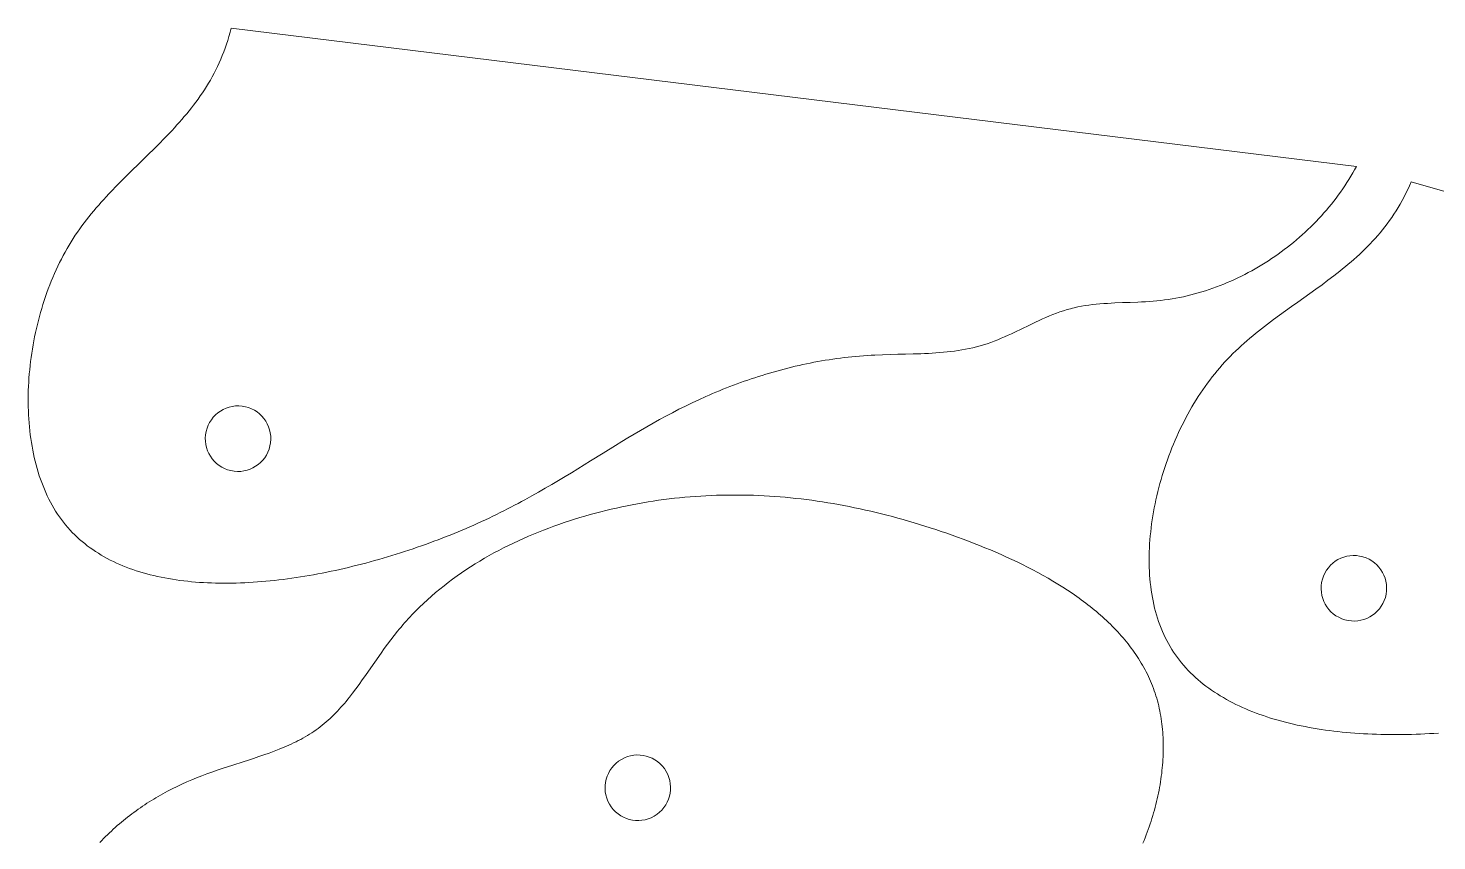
# Model space of a CAD drawing. Header units: inches. Extents: x 0.5 to 31.5, y 7.5 to 12.3.
# Drawn here: x 0.541 to 4.573, y 9.655 to 11.979 of the extents above; entities that cross this region are included whole.
import ezdxf

# ---------------------------------------------------------------- set-up
doc = ezdxf.new("R2010")
doc.units = ezdxf.units.IN
doc.header["$MEASUREMENT"] = 0
doc.layers.add('Layer 1', color=7, linetype='Continuous')

msp = doc.modelspace()

# ---------------------------------------------------------------- linework, layer by layer
at = {"layer": 'Layer 1', "lineweight": 0}
for points in [[(1.1222, 11.9791), (1.1191, 11.9673), (1.1159, 11.9557), (1.1125, 11.9443), (1.1088, 11.9331), (1.105, 11.9221), (1.101, 11.9113), (1.0968, 11.9006), (1.0924, 11.8902), (1.0878, 11.8799), (1.0831, 11.8697), (1.0782, 11.8598), (1.0731, 11.85), (1.0679, 11.8403), (1.0626, 11.8308), (1.057, 11.8214), (1.0514, 11.8122), (1.0456, 11.8031), (1.0397, 11.7941), (1.0336, 11.7852), (1.0274, 11.7765), (1.0211, 11.7678), (1.0147, 11.7593), (1.0082, 11.7509), (1.0016, 11.7426), (0.9949, 11.7343), (0.9881, 11.7262), (0.9812, 11.7181), (0.9742, 11.7101), (0.9671, 11.7022), (0.96, 11.6943), (0.9528, 11.6865), (0.9455, 11.6788), (0.9308, 11.6635), (0.9159, 11.6483), (0.9009, 11.6333), (0.8857, 11.6183), (0.8551, 11.5885), (0.8398, 11.5736), (0.8245, 11.5586), (0.8093, 11.5435), (0.7942, 11.5282), (0.7793, 11.5127), (0.7719, 11.5049), (0.7646, 11.497), (0.7573, 11.4891), (0.75, 11.4811), (0.7429, 11.473), (0.7358, 11.4648), (0.7288, 11.4565), (0.7219, 11.4481), (0.715, 11.4397), (0.7083, 11.4311), (0.7016, 11.4224), (0.6951, 11.4137), (0.6886, 11.4047), (0.6823, 11.3957), (0.6761, 11.3866), (0.67, 11.3773), (0.664, 11.3679), (0.6582, 11.3583), (0.6525, 11.3486), (0.6469, 11.3387), (0.6415, 11.3287), (0.6362, 11.3186), (0.631, 11.3084), (0.626, 11.298), (0.6211, 11.2876), (0.6163, 11.277), (0.6117, 11.2663), (0.6072, 11.2555), (0.6029, 11.2447), (0.5987, 11.2337), (0.5946, 11.2226), (0.5907, 11.2115), (0.587, 11.2003), (0.5833, 11.189), (0.5798, 11.1776), (0.5765, 11.1662), (0.5733, 11.1547), (0.5703, 11.1431), (0.5674, 11.1315), (0.5646, 11.1199), (0.562, 11.1082), (0.5596, 11.0965), (0.5573, 11.0848), (0.5551, 11.073), (0.5531, 11.0612), (0.5513, 11.0494), (0.5496, 11.0375), (0.548, 11.0257), (0.5466, 11.0139), (0.5454, 11.002), (0.5443, 10.9902), (0.5434, 10.9784), (0.5426, 10.9665), (0.542, 10.9547), (0.5415, 10.943), (0.5413, 10.9312), (0.5411, 10.9195), (0.5411, 10.9078), (0.5413, 10.8962), (0.5417, 10.8846), (0.5422, 10.8731), (0.5429, 10.8616), (0.5437, 10.8502), (0.5447, 10.8388), (0.5459, 10.8275), (0.5472, 10.8163), (0.5487, 10.8052), (0.5504, 10.7941), (0.5522, 10.7832), (0.5542, 10.7723), (0.5564, 10.7615), (0.5587, 10.7508), (0.5612, 10.7403), (0.5639, 10.7298), (0.5667, 10.7195), (0.5698, 10.7092), (0.573, 10.6991), (0.5763, 10.6892), (0.5799, 10.6793), (0.5836, 10.6696), (0.5875, 10.6601), (0.5916, 10.6507), (0.5958, 10.6414), (0.6003, 10.6323), (0.6049, 10.6234), (0.6097, 10.6146), (0.6147, 10.606), (0.6198, 10.5975), (0.6251, 10.5893), (0.6307, 10.5812), (0.6364, 10.5734), (0.6422, 10.5657), (0.6483, 10.5582), (0.6545, 10.5508), (0.6609, 10.5437), (0.6675, 10.5368), (0.6743, 10.53), (0.6812, 10.5234), (0.6882, 10.517), (0.6955, 10.5108), (0.7029, 10.5047), (0.7104, 10.4988), (0.7181, 10.4931), (0.726, 10.4876), (0.734, 10.4822), (0.7422, 10.477), (0.7505, 10.472), (0.7589, 10.4671), (0.7675, 10.4624), (0.7762, 10.4579), (0.785, 10.4535), (0.794, 10.4493), (0.8031, 10.4452), (0.8124, 10.4413), (0.8217, 10.4376), (0.8312, 10.434), (0.8408, 10.4306), (0.8506, 10.4273), (0.8604, 10.4242), (0.8704, 10.4213), (0.8804, 10.4184), (0.8906, 10.4158), (0.9009, 10.4133), (0.9113, 10.4109), (0.9217, 10.4087), (0.9323, 10.4066), (0.943, 10.4046), (0.9538, 10.4028), (0.9646, 10.4012), (0.9756, 10.3996), (0.9866, 10.3982), (0.9977, 10.397), (1.0089, 10.3959), (1.0202, 10.3949), (1.0315, 10.394), (1.043, 10.3933), (1.0545, 10.3927), (1.066, 10.3922), (1.0777, 10.3919), (1.0894, 10.3917), (1.1011, 10.3916), (1.113, 10.3916), (1.1248, 10.3918), (1.1368, 10.392), (1.1487, 10.3924), (1.1608, 10.3929), (1.1729, 10.3936), (1.185, 10.3943), (1.1971, 10.3951), (1.2094, 10.3961), (1.2216, 10.3972), (1.2339, 10.3983), (1.2462, 10.3996), (1.2585, 10.401), (1.2709, 10.4025), (1.2833, 10.4041), (1.2957, 10.4058), (1.3081, 10.4077), (1.3206, 10.4096), (1.3331, 10.4116), (1.3456, 10.4137), (1.3581, 10.4159), (1.3706, 10.4182), (1.3831, 10.4206), (1.3956, 10.423), (1.4081, 10.4256), (1.4206, 10.4283), (1.4331, 10.431), (1.4456, 10.4339), (1.4581, 10.4368), (1.4706, 10.4398), (1.4831, 10.4429), (1.4955, 10.4461), (1.508, 10.4493), (1.5204, 10.4526), (1.5328, 10.4561), (1.5451, 10.4595), (1.5575, 10.4631), (1.5698, 10.4667), (1.582, 10.4705), (1.5943, 10.4742), (1.6065, 10.4781), (1.6186, 10.482), (1.6308, 10.486), (1.6428, 10.49), (1.6549, 10.4942), (1.6668, 10.4983), (1.6788, 10.5026), (1.6906, 10.5069), (1.7024, 10.5113), (1.7142, 10.5157), (1.7259, 10.5202), (1.7375, 10.5247), (1.7491, 10.5293), (1.7605, 10.5339), (1.772, 10.5386), (1.7833, 10.5434), (1.7946, 10.5482), (1.8057, 10.553), (1.8169, 10.5579), (1.8279, 10.5628), (1.8388, 10.5678), (1.8497, 10.5728), (1.8604, 10.5779), (1.8711, 10.583), (1.8816, 10.5881), (1.8921, 10.5933), (1.9025, 10.5985), (1.9128, 10.6038), (1.9231, 10.609), (1.9332, 10.6143), (1.9433, 10.6197), (1.9533, 10.625), (1.9632, 10.6304), (1.9829, 10.6413), (2.0023, 10.6522), (2.0214, 10.6632), (2.0404, 10.6743), (2.0591, 10.6854), (2.0777, 10.6966), (2.0961, 10.7077), (2.1144, 10.7189), (2.1325, 10.7301), (2.1506, 10.7413), (2.1865, 10.7635), (2.2222, 10.7855), (2.24, 10.7964), (2.2579, 10.8072), (2.2758, 10.8179), (2.2937, 10.8285), (2.3118, 10.839), (2.3299, 10.8493), (2.3481, 10.8595), (2.3665, 10.8694), (2.385, 10.8793), (2.4037, 10.8889), (2.4226, 10.8983), (2.4417, 10.9075), (2.4609, 10.9165), (2.4804, 10.9253), (2.4902, 10.9296), (2.5001, 10.9338), (2.5099, 10.938), (2.5199, 10.9421), (2.5298, 10.9461), (2.5399, 10.9501), (2.5499, 10.954), (2.56, 10.9579), (2.5701, 10.9616), (2.5803, 10.9653), (2.5905, 10.969), (2.6008, 10.9725), (2.611, 10.976), (2.6214, 10.9794), (2.6317, 10.9828), (2.6421, 10.9861), (2.6525, 10.9893), (2.6629, 10.9924), (2.6734, 10.9954), (2.6839, 10.9984), (2.6944, 11.0013), (2.705, 11.0041), (2.7156, 11.0068), (2.7262, 11.0094), (2.7368, 11.012), (2.7475, 11.0144), (2.7582, 11.0168), (2.7689, 11.0191), (2.7796, 11.0213), (2.7904, 11.0234), (2.8011, 11.0254), (2.8119, 11.0273), (2.8227, 11.0292), (2.8336, 11.0309), (2.8444, 11.0326), (2.8553, 11.0341), (2.8661, 11.0356), (2.877, 11.0369), (2.8879, 11.0382), (2.8989, 11.0394), (2.9098, 11.0404), (2.9207, 11.0414), (2.9317, 11.0422), (2.9426, 11.043), (2.9536, 11.0436), (2.9646, 11.0442), (2.9865, 11.0451), (3.0085, 11.0457), (3.0304, 11.0463), (3.0523, 11.0468), (3.0742, 11.0473), (3.096, 11.048), (3.1068, 11.0485), (3.1177, 11.049), (3.1285, 11.0496), (3.1393, 11.0503), (3.15, 11.0511), (3.1607, 11.052), (3.1714, 11.053), (3.1821, 11.0542), (3.1927, 11.0556), (3.2033, 11.0571), (3.2138, 11.0588), (3.2243, 11.0607), (3.2347, 11.0627), (3.2451, 11.065), (3.2554, 11.0676), (3.2657, 11.0703), (3.2759, 11.0733), (3.286, 11.0766), (3.2961, 11.0801), (3.3062, 11.0839), (3.3162, 11.0878), (3.3262, 11.092), (3.3361, 11.0963), (3.346, 11.1007), (3.3558, 11.1052), (3.3657, 11.1099), (3.3854, 11.1193), (3.405, 11.1288), (3.4247, 11.1382), (3.4345, 11.1428), (3.4444, 11.1473), (3.4543, 11.1517), (3.4642, 11.1559), (3.4742, 11.16), (3.4842, 11.1638), (3.4943, 11.1675), (3.5044, 11.1709), (3.5146, 11.174), (3.5197, 11.1755), (3.5248, 11.1768), (3.53, 11.1782), (3.5351, 11.1794), (3.5455, 11.1816), (3.5559, 11.1836), (3.5664, 11.1854), (3.5769, 11.1869), (3.5875, 11.1883), (3.5982, 11.1894), (3.6088, 11.1904), (3.6196, 11.1912), (3.6303, 11.1919), (3.6411, 11.1926), (3.6519, 11.1931), (3.6736, 11.194), (3.6954, 11.1948), (3.7172, 11.1957), (3.7281, 11.1962), (3.739, 11.1968), (3.75, 11.1976), (3.7609, 11.1984), (3.7718, 11.1993), (3.7827, 11.2005), (3.7935, 11.2018), (3.8044, 11.2033), (3.8152, 11.2049), (3.826, 11.2068), (3.8368, 11.2089), (3.8476, 11.2111), (3.8583, 11.2135), (3.869, 11.2161), (3.8796, 11.2189), (3.8903, 11.2218), (3.9008, 11.2249), (3.9114, 11.2282), (3.9219, 11.2316), (3.9323, 11.2352), (3.9427, 11.239), (3.953, 11.243), (3.9633, 11.2471), (3.9735, 11.2513), (3.9837, 11.2557), (3.9938, 11.2603), (4.0039, 11.265), (4.0139, 11.2699), (4.0238, 11.2749), (4.0336, 11.28), (4.0434, 11.2853), (4.0531, 11.2908), (4.0627, 11.2964), (4.0722, 11.3021), (4.0817, 11.308), (4.0911, 11.314), (4.1004, 11.3201), (4.1096, 11.3263), (4.1187, 11.3327), (4.1277, 11.3392), (4.1366, 11.3459), (4.1454, 11.3526), (4.1541, 11.3595), (4.1627, 11.3665), (4.1713, 11.3736), (4.1797, 11.3809), (4.1879, 11.3882), (4.1961, 11.3957), (4.2042, 11.4032), (4.2121, 11.4109), (4.22, 11.4187), (4.2277, 11.4265), (4.2353, 11.4345), (4.2427, 11.4426), (4.2501, 11.4507), (4.2573, 11.459), (4.2643, 11.4674), (4.2712, 11.4758), (4.278, 11.4844), (4.2847, 11.493), (4.2912, 11.5017), (4.2976, 11.5105), (4.3038, 11.5194), (4.3099, 11.5283), (4.3158, 11.5374), (4.3215, 11.5465), (4.3271, 11.5557), (4.3326, 11.5649), (4.3379, 11.5742), (4.343, 11.5836), (1.1222, 11.9791)], [(4.4999, 11.5398), (4.4951, 11.5286), (4.4901, 11.5176), (4.4849, 11.5069), (4.4796, 11.4964), (4.4741, 11.4862), (4.4684, 11.4761), (4.4626, 11.4662), (4.4566, 11.4566), (4.4505, 11.4471), (4.4442, 11.4379), (4.4378, 11.4288), (4.4313, 11.4199), (4.4246, 11.4112), (4.4178, 11.4026), (4.4109, 11.3942), (4.4039, 11.386), (4.3967, 11.3779), (4.3895, 11.3699), (4.3821, 11.3621), (4.3747, 11.3545), (4.3671, 11.3469), (4.3594, 11.3395), (4.3517, 11.3322), (4.3438, 11.325), (4.3359, 11.3179), (4.3279, 11.3109), (4.3198, 11.3041), (4.3117, 11.2973), (4.3035, 11.2905), (4.2952, 11.2839), (4.2869, 11.2773), (4.2785, 11.2708), (4.2616, 11.258), (4.2445, 11.2453), (4.2272, 11.2328), (4.2099, 11.2204), (4.175, 11.1958), (4.1576, 11.1834), (4.1401, 11.171), (4.1228, 11.1584), (4.1055, 11.1457), (4.0883, 11.1328), (4.0798, 11.1262), (4.0713, 11.1196), (4.0629, 11.1129), (4.0545, 11.1061), (4.0461, 11.0992), (4.0379, 11.0922), (4.0296, 11.0852), (4.0215, 11.078), (4.0134, 11.0707), (4.0054, 11.0633), (3.9975, 11.0558), (3.9896, 11.0481), (3.9819, 11.0403), (3.9742, 11.0324), (3.9666, 11.0243), (3.9592, 11.0161), (3.9518, 11.0077), (3.9445, 10.9992), (3.9374, 10.9905), (3.9303, 10.9816), (3.9234, 10.9726), (3.9166, 10.9635), (3.9099, 10.9542), (3.9033, 10.9447), (3.8968, 10.9352), (3.8905, 10.9255), (3.8842, 10.9156), (3.8781, 10.9057), (3.8721, 10.8956), (3.8663, 10.8854), (3.8605, 10.8751), (3.8549, 10.8647), (3.8495, 10.8542), (3.8441, 10.8437), (3.8389, 10.833), (3.8338, 10.8222), (3.8289, 10.8114), (3.824, 10.8004), (3.8194, 10.7894), (3.8148, 10.7784), (3.8104, 10.7673), (3.8062, 10.7561), (3.8021, 10.7448), (3.7981, 10.7335), (3.7943, 10.7222), (3.7906, 10.7108), (3.7871, 10.6994), (3.7837, 10.6879), (3.7805, 10.6765), (3.7774, 10.665), (3.7745, 10.6534), (3.7717, 10.6419), (3.7691, 10.6303), (3.7667, 10.6188), (3.7644, 10.6072), (3.7622, 10.5957), (3.7603, 10.5841), (3.7585, 10.5726), (3.7568, 10.5611), (3.7554, 10.5496), (3.7541, 10.5381), (3.7529, 10.5267), (3.752, 10.5152), (3.7512, 10.5039), (3.7506, 10.4925), (3.7501, 10.4812), (3.7499, 10.47), (3.7498, 10.4588), (3.7499, 10.4477), (3.7501, 10.4367), (3.7506, 10.4257), (3.7512, 10.4148), (3.7521, 10.4039), (3.7531, 10.3932), (3.7543, 10.3825), (3.7557, 10.372), (3.7573, 10.3615), (3.759, 10.3511), (3.761, 10.3408), (3.7632, 10.3307), (3.7655, 10.3206), (3.7681, 10.3107), (3.7708, 10.3009), (3.7738, 10.2912), (3.7769, 10.2816), (3.7803, 10.2722), (3.7839, 10.263), (3.7876, 10.2538), (3.7916, 10.2448), (3.7958, 10.236), (3.8002, 10.2273), (3.8048, 10.2188), (3.8096, 10.2105), (3.8146, 10.2023), (3.8198, 10.1942), (3.8252, 10.1863), (3.8308, 10.1786), (3.8366, 10.171), (3.8426, 10.1635), (3.8488, 10.1563), (3.8551, 10.1491), (3.8617, 10.1421), (3.8684, 10.1353), (3.8753, 10.1286), (3.8824, 10.122), (3.8896, 10.1156), (3.897, 10.1093), (3.9046, 10.1032), (3.9123, 10.0972), (3.9202, 10.0914), (3.9283, 10.0857), (3.9365, 10.0801), (3.9449, 10.0747), (3.9534, 10.0694), (3.9621, 10.0643), (3.9709, 10.0592), (3.9798, 10.0544), (3.9889, 10.0496), (3.9982, 10.045), (4.0075, 10.0405), (4.017, 10.0362), (4.0266, 10.0319), (4.0364, 10.0278), (4.0463, 10.0239), (4.0563, 10.02), (4.0664, 10.0163), (4.0767, 10.0127), (4.087, 10.0093), (4.0975, 10.0059), (4.108, 10.0027), (4.1187, 9.9996), (4.1295, 9.9966), (4.1404, 9.9938), (4.1514, 9.991), (4.1625, 9.9884), (4.1736, 9.9859), (4.1849, 9.9835), (4.1962, 9.9812), (4.2077, 9.9791), (4.2192, 9.977), (4.2308, 9.9751), (4.2425, 9.9733), (4.2542, 9.9716), (4.2661, 9.97), (4.278, 9.9685), (4.2899, 9.9671), (4.3019, 9.9658), (4.314, 9.9647), (4.3262, 9.9636), (4.3384, 9.9626), (4.3507, 9.9618), (4.363, 9.961), (4.3753, 9.9604), (4.3877, 9.9598), (4.4002, 9.9594), (4.4127, 9.959), (4.4252, 9.9587), (4.4378, 9.9586), (4.4504, 9.9585), (4.463, 9.9586), (4.4757, 9.9587), (4.4884, 9.9589), (4.5011, 9.9592), (4.5138, 9.9596), (4.5265, 9.9601), (4.5393, 9.9607), (4.5521, 9.9614), (4.5649, 9.9621), (4.5777, 9.963)], [(7.6192, 10.6453), (4.4999, 11.5398)], [(3.732, 9.648), (3.7352, 9.6558), (3.7383, 9.6636), (3.7413, 9.6714), (3.7443, 9.6792), (3.7471, 9.6871), (3.7499, 9.695), (3.7526, 9.7029), (3.7552, 9.7109), (3.7577, 9.7188), (3.7601, 9.7268), (3.7625, 9.7348), (3.7647, 9.7428), (3.7669, 9.7508), (3.769, 9.7589), (3.771, 9.7669), (3.7728, 9.7749), (3.7746, 9.783), (3.7763, 9.791), (3.778, 9.7991), (3.7795, 9.8072), (3.7809, 9.8152), (3.7822, 9.8233), (3.7834, 9.8313), (3.7845, 9.8394), (3.7856, 9.8474), (3.7865, 9.8554), (3.7873, 9.8634), (3.788, 9.8714), (3.7887, 9.8794), (3.7892, 9.8874), (3.7896, 9.8953), (3.7899, 9.9033), (3.7901, 9.9112), (3.7902, 9.9191), (3.7902, 9.9269), (3.7901, 9.9348), (3.7899, 9.9426), (3.7896, 9.9504), (3.7892, 9.9581), (3.7886, 9.9659), (3.788, 9.9735), (3.7872, 9.9812), (3.7863, 9.9888), (3.7853, 9.9964), (3.7842, 10.0039), (3.783, 10.0114), (3.7817, 10.0189), (3.7802, 10.0263), (3.7787, 10.0336), (3.777, 10.0409), (3.7752, 10.0482), (3.7733, 10.0554), (3.7713, 10.0625), (3.7691, 10.0696), (3.7669, 10.0767), (3.7645, 10.0837), (3.762, 10.0906), (3.7593, 10.0975), (3.7566, 10.1043), (3.7538, 10.111), (3.7508, 10.1178), (3.7477, 10.1244), (3.7446, 10.131), (3.7413, 10.1376), (3.7379, 10.1441), (3.7344, 10.1505), (3.7308, 10.1569), (3.7271, 10.1632), (3.7233, 10.1695), (3.7194, 10.1757), (3.7154, 10.1819), (3.7113, 10.188), (3.7071, 10.1941), (3.7028, 10.2001), (3.6984, 10.2061), (3.6939, 10.212), (3.6893, 10.2179), (3.6847, 10.2237), (3.6799, 10.2295), (3.6751, 10.2352), (3.6701, 10.2409), (3.6651, 10.2465), (3.66, 10.2521), (3.6549, 10.2576), (3.6496, 10.2631), (3.6443, 10.2685), (3.6388, 10.2739), (3.6334, 10.2792), (3.6278, 10.2845), (3.6221, 10.2897), (3.6164, 10.2949), (3.6106, 10.3), (3.6048, 10.3051), (3.5988, 10.3102), (3.5928, 10.3152), (3.5868, 10.3201), (3.5806, 10.325), (3.5744, 10.3299), (3.5681, 10.3347), (3.5618, 10.3395), (3.5554, 10.3442), (3.549, 10.3489), (3.5425, 10.3535), (3.5293, 10.3627), (3.5159, 10.3717), (3.5023, 10.3805), (3.4885, 10.3891), (3.4745, 10.3975), (3.4603, 10.4058), (3.4459, 10.414), (3.4314, 10.4219), (3.4168, 10.4297), (3.402, 10.4374), (3.387, 10.4449), (3.372, 10.4522), (3.3568, 10.4594), (3.3416, 10.4664), (3.3263, 10.4733), (3.3108, 10.48), (3.2954, 10.4866), (3.2798, 10.493), (3.2642, 10.4993), (3.2486, 10.5055), (3.2329, 10.5115), (3.2173, 10.5174), (3.2016, 10.5231), (3.1859, 10.5288), (3.1702, 10.5343), (3.1546, 10.5396), (3.139, 10.5448), (3.1234, 10.5499), (3.1078, 10.5549), (3.0922, 10.5598), (3.0767, 10.5645), (3.0612, 10.5691), (3.0456, 10.5735), (3.0301, 10.5778), (3.0147, 10.582), (2.9992, 10.5861), (2.9838, 10.59), (2.9683, 10.5938), (2.9529, 10.5974), (2.9375, 10.6009), (2.9222, 10.6043), (2.9068, 10.6075), (2.8915, 10.6107), (2.8761, 10.6136), (2.8608, 10.6165), (2.8455, 10.6192), (2.8302, 10.6217), (2.8149, 10.6242), (2.7996, 10.6264), (2.7844, 10.6286), (2.7691, 10.6306), (2.7539, 10.6325), (2.7387, 10.6342), (2.7235, 10.6358), (2.7083, 10.6372), (2.6931, 10.6385), (2.6779, 10.6397), (2.6627, 10.6407), (2.6476, 10.6416), (2.6324, 10.6423), (2.6173, 10.6429), (2.6021, 10.6434), (2.587, 10.6437), (2.5719, 10.6438), (2.5567, 10.6438), (2.5416, 10.6437), (2.5265, 10.6434), (2.5114, 10.643), (2.4963, 10.6424), (2.4812, 10.6417), (2.4661, 10.6409), (2.4511, 10.6398), (2.436, 10.6387), (2.4209, 10.6374), (2.4058, 10.6359), (2.3908, 10.6343), (2.3757, 10.6325), (2.3606, 10.6306), (2.3456, 10.6286), (2.3305, 10.6263), (2.3154, 10.624), (2.3004, 10.6215), (2.2853, 10.6188), (2.2703, 10.616), (2.2552, 10.613), (2.2401, 10.6099), (2.2251, 10.6066), (2.21, 10.6031), (2.195, 10.5995), (2.1799, 10.5958), (2.1649, 10.5919), (2.1499, 10.5878), (2.1349, 10.5835), (2.1199, 10.5791), (2.105, 10.5746), (2.0901, 10.5699), (2.0752, 10.565), (2.0604, 10.5599), (2.0457, 10.5547), (2.031, 10.5493), (2.0163, 10.5437), (2.0018, 10.5379), (1.9873, 10.532), (1.9728, 10.5259), (1.9585, 10.5196), (1.9442, 10.5131), (1.9301, 10.5065), (1.916, 10.4997), (1.902, 10.4927), (1.8881, 10.4855), (1.8744, 10.4781), (1.8607, 10.4706), (1.8472, 10.4628), (1.8338, 10.4549), (1.8205, 10.4467), (1.8073, 10.4384), (1.7943, 10.4299), (1.7814, 10.4212), (1.7687, 10.4123), (1.7561, 10.4032), (1.7437, 10.3939), (1.7314, 10.3844), (1.7193, 10.3747), (1.7074, 10.3647), (1.6956, 10.3546), (1.684, 10.3443), (1.6727, 10.3338), (1.6614, 10.3231), (1.6504, 10.3121), (1.645, 10.3066), (1.6396, 10.301), (1.6343, 10.2953), (1.629, 10.2896), (1.6238, 10.2838), (1.6186, 10.278), (1.6135, 10.2721), (1.6084, 10.2662), (1.6034, 10.2602), (1.5984, 10.2542), (1.5886, 10.242), (1.5791, 10.2296), (1.5697, 10.217), (1.5604, 10.2043), (1.5513, 10.1916), (1.5332, 10.1658), (1.5153, 10.1401), (1.5064, 10.1274), (1.4974, 10.1147), (1.4883, 10.1021), (1.4792, 10.0897), (1.4699, 10.0774), (1.4605, 10.0654), (1.4557, 10.0595), (1.4509, 10.0536), (1.4461, 10.0479), (1.4412, 10.0421), (1.4362, 10.0365), (1.4312, 10.0309), (1.4261, 10.0255), (1.4209, 10.0201), (1.4157, 10.0148), (1.4104, 10.0096), (1.4051, 10.0045), (1.3996, 9.9995), (1.3941, 9.9946), (1.3885, 9.9898), (1.3828, 9.9852), (1.377, 9.9806), (1.3712, 9.9762), (1.3652, 9.9719), (1.3591, 9.9677), (1.353, 9.9636), (1.3468, 9.9597), (1.3405, 9.9558), (1.3341, 9.9521), (1.3276, 9.9484), (1.3211, 9.9449), (1.3144, 9.9414), (1.3078, 9.938), (1.301, 9.9347), (1.2942, 9.9315), (1.2873, 9.9284), (1.2804, 9.9253), (1.2734, 9.9223), (1.2664, 9.9194), (1.2593, 9.9166), (1.245, 9.911), (1.2306, 9.9056), (1.216, 9.9004), (1.2013, 9.8954), (1.1865, 9.8905), (1.1716, 9.8856), (1.1566, 9.8808), (1.1267, 9.8713), (1.1117, 9.8664), (1.0968, 9.8616), (1.0819, 9.8566), (1.0671, 9.8515), (1.0524, 9.8462), (1.0379, 9.8408)], [(1.0379, 9.8408), (1.0234, 9.8351), (1.0092, 9.8292), (0.9951, 9.8231), (0.9811, 9.8168), (0.9673, 9.8103), (0.9536, 9.8035), (0.9401, 9.7965), (0.9267, 9.7892), (0.9135, 9.7817), (0.907, 9.7779), (0.9005, 9.774), (0.894, 9.77), (0.8876, 9.766), (0.8812, 9.7619), (0.8749, 9.7578), (0.8686, 9.7536), (0.8623, 9.7493), (0.8561, 9.745), (0.8499, 9.7406), (0.8438, 9.7361), (0.8377, 9.7316), (0.8317, 9.727), (0.8257, 9.7223), (0.8197, 9.7176), (0.8138, 9.7128), (0.8079, 9.708), (0.8021, 9.7031), (0.7963, 9.6981), (0.7905, 9.693), (0.7848, 9.6879), (0.7792, 9.6827), (0.7735, 9.6774), (0.768, 9.6721), (0.7624, 9.6667), (0.757, 9.6612), (0.7515, 9.6557), (0.7461, 9.6501)]]:
    msp.add_lwpolyline(points, dxfattribs=at)
for points in [[(1.1304, 10.7119), (1.1818, 10.7056), (1.2286, 10.7421), (1.2349, 10.7935), (1.2412, 10.8449), (1.2047, 10.8917), (1.1533, 10.898), (1.1019, 10.9043), (1.0551, 10.8677), (1.0488, 10.8163), (1.0425, 10.765), (1.0791, 10.7182), (1.1304, 10.7119)], [(4.3099, 10.2869), (4.3596, 10.2726), (4.4115, 10.3014), (4.4258, 10.3511), (4.4401, 10.4009), (4.4113, 10.4528), (4.3615, 10.4671), (4.3118, 10.4814), (4.2599, 10.4526), (4.2456, 10.4028), (4.2313, 10.353), (4.2601, 10.3011), (4.3099, 10.2869)], [(2.3673, 9.8533), (2.3414, 9.8981), (2.284, 9.9135), (2.2392, 9.8876), (2.1944, 9.8617), (2.179, 9.8043), (2.2049, 9.7595), (2.2308, 9.7147), (2.2881, 9.6993), (2.333, 9.7252), (2.3778, 9.7511), (2.3932, 9.8084), (2.3673, 9.8533)]]:
    msp.add_open_spline(points, degree=3, knots=[0, 0, 0, 0, 1, 1, 1, 2, 2, 2, 3, 3, 3, 4, 4, 4, 4], dxfattribs=at)

doc.saveas('drawing.dxf')
